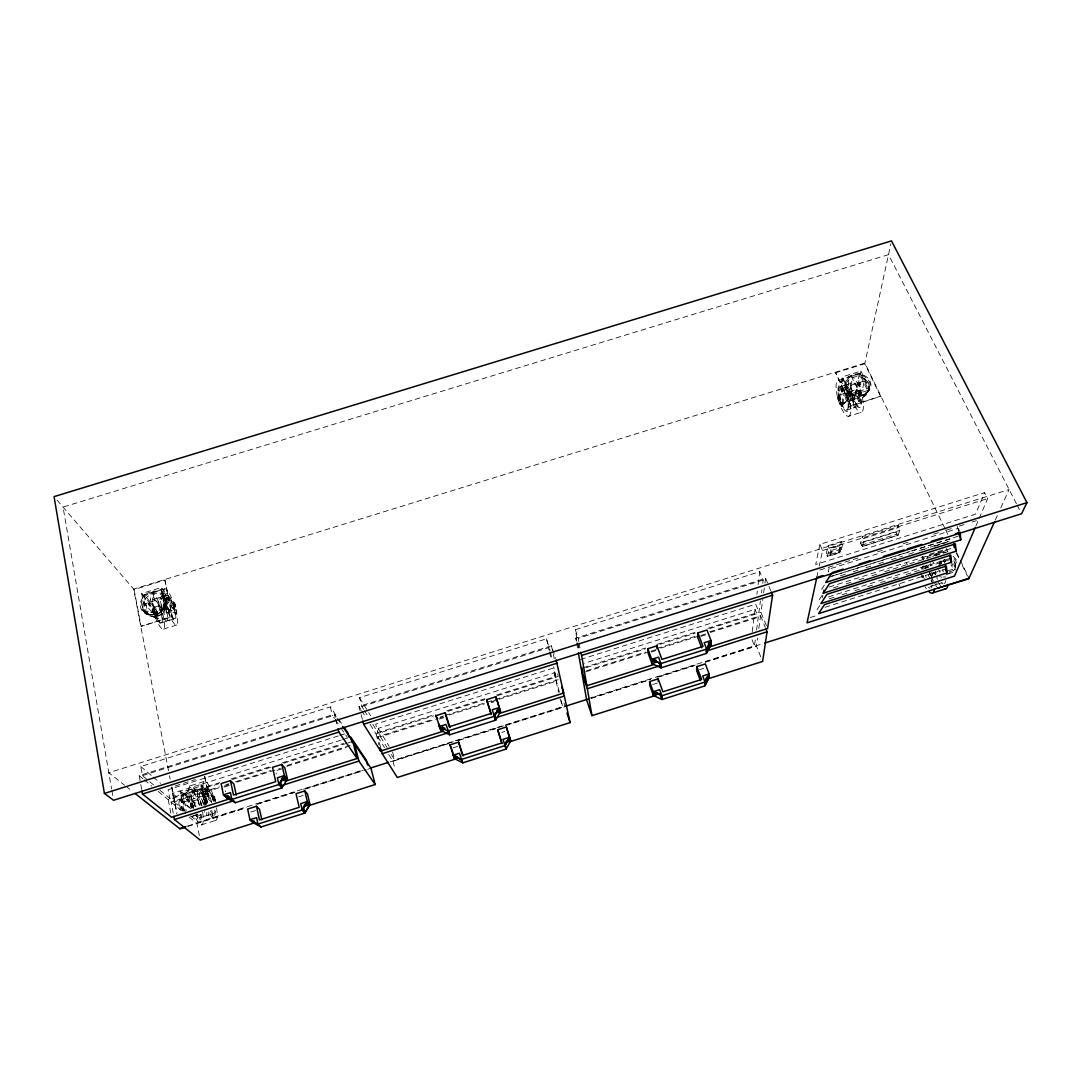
<?xml version="1.0" encoding="UTF-8"?>
<svg xmlns="http://www.w3.org/2000/svg" width="1081" height="1081" viewBox="0 0 1081 1081"><rect width="100%" height="100%" fill="white"/><g stroke="black" fill="none" stroke-linecap="round" stroke-linejoin="round"><path stroke-width="0.75" stroke-dasharray="5 3.75" d="M842.653 406.402L839.059 398.7L842.977 378.647L851.031 395.7L841.572 406.726L837.978 399.038L842.275 376.891L860.976 371.107L856.193 393.389L859.841 401.065L868.692 390.227C870.219 386.052 868.394 381.323 864.732 378.918L859.841 401.065L858.76 401.402L855.125 393.727L859.422 373.553L867.584 390.565L858.76 401.402M845.95 387.282L845.977 384.728L841.572 406.726L849.923 396.038L850.355 393.97A11.729 9.81 5.9 0 1 853.166 377.228A11.729 9.81 5.9 0 1 869.165 388.147C866.611 400.105 846.518 398.173 845.585 386.079M752.227 631.804L755.038 609.333L584.564 663.18M756.903 594.428L757.308 591.172M758.119 584.686L759.754 571.7L575.349 629.737L577.362 641.303M588.591 698.488L754.484 645.884L755.538 637.939M756.578 630.007L758.267 617.292L755.038 609.333M707.852 628.318L758.943 612.17L760.429 600.928M761.483 592.901L761.916 589.686M762.767 583.267L763.186 580.051L759.754 571.7M760.754 656.829L756.443 646.033L757.524 638.06M758.821 628.493L760.551 615.724L709.474 631.872M766.375 625.588L760.997 612.387L762.754 599.415M763.645 592.929L764.74 584.821M764.956 583.2L765.618 578.335L575.781 638.128L576.362 641.398M215.457 800.508L214.038 796.089L212.444 796.589L212.727 799.21L213.849 801.021L215.457 800.508L214.038 796.089M213.849 801.021L215.565 799.818M850.95 406.037L835.451 372.215L850.95 406.037L880.92 396.159L851.085 405.429M193.458 807.466L192.053 803.048L190.445 803.548L190.688 806.183L191.85 807.98L193.458 807.466L192.053 803.048M862.597 546.243L863.868 541.176L862.273 536.649L898.122 525.366L899.068 527.379A2.378 0.703 71.7 0 1 899.676 530.447L898.203 535.027L862.341 546.473L860.503 543.243L862.273 536.649M191.85 807.98L190.445 803.548M837.856 397.957L838.045 396.957L839.951 396.768L840.734 400.592L838.842 400.767L837.856 397.957L839.302 397.511L840.734 400.592M841.14 390.687L841.545 388.633L842.64 388.295L843.369 389.849L842.964 391.903L841.869 392.241L841.14 390.687L842.234 390.349M839.302 401.037L838.045 396.957M841.869 392.241L842.64 388.295M819.898 544.378L815.682 564.525L975.562 514.151L984.629 492.571L819.898 544.378L822.587 550.526L819.276 565.917M816.79 577.457L818.29 570.525L858.328 557.904M858.517 385.309L858.963 383.242L860.057 382.904L860.341 386.512L859.26 386.849L858.517 385.309L859.611 384.971L860.341 386.512M857.801 390.836L859.044 394.916L860.49 394.47L860.462 392.187L859.246 390.39L857.801 390.836L859.044 394.916M859.26 386.849L860.057 382.904M859.246 390.39L860.49 394.47M880.772 396.795L864.786 363.743L890.812 243.955M826.249 553.81L828.046 545.675L841.572 541.419L842.694 543.932L840.707 552.094L827.343 556.31L826.249 553.81L839.599 549.607L841.572 541.419M827.343 556.31L829.154 548.189L828.046 545.675M158.853 618.535L147.854 613.67L144.178 594.807L157.164 610.062L158.853 618.535L157.718 618.886L143.354 602.239C137.895 621.534 170.717 616.467 165.312 599.644M829.803 554.594L831.181 548.513L840.194 545.675L840.964 547.418L839.221 552.959L830.289 555.769L829.803 554.594L838.721 551.796L840.194 545.675M822.236 597.861L822.911 595.009M829.154 568.025L828.222 572.011L830.33 568.687L958.266 528.339L959.536 530.933M175.703 606.779L174.379 602.617L172.865 603.076L173.082 605.238L174.19 607.238L175.703 606.779L174.379 602.617M174.19 607.238L175.838 606.306M830.289 555.769L831.951 550.256L831.181 548.513M898.203 535.027A2.365 0.689 71.7 0 1 896.946 534.055L896.014 532.068L898.122 525.366M860.976 371.107L869.165 388.147C867.489 396.281 856.53 398.416 850.355 393.97L842.275 376.891M155.056 613.17L153.732 609.008L152.232 609.481L152.407 611.657L153.556 613.643L155.056 613.17L153.732 609.008M153.556 613.643L152.232 609.481M921.363 569.241L922.512 566.187M922.512 568.876L923.66 565.809M924.228 567.511L924.877 565.795L925.714 567.566L925.066 569.282L924.228 567.511L926.039 565.431L926.876 567.201L925.714 567.566M923.066 576.511L923.39 575.673L921.539 576.997L923.066 576.511L920.971 576.538M938.47 566.539L940.929 560.363M939.619 566.174L941.47 561.539M929.646 554.256L946.483 548.945L945.767 550.729L925.931 556.999L926.579 555.229L927.984 558.201M943.402 559.944L942.7 561.674L944.564 559.58L943.402 559.944L944.24 561.701L945.402 561.336L944.564 559.58M975.886 526.082L978.481 520.029L972.076 522.042M979.129 518.488L987.656 498.571L984.629 492.571M995.277 520.11L998.047 513.988M1000.803 507.867L1009.1 489.504L108.803 772.739L124.545 785.144M147.556 614.035L145.34 612.468L141.665 593.577L161.218 587.524L165.015 606.36C162.353 613.562 153.232 617.332 146.394 613.616M821.614 589.334L824.871 584.253M819.249 599.752L822.452 594.807M816.966 609.819L820.101 605.036M866.827 392.768L867.597 391.849M862.422 546.473L898.014 535.271M945.78 575.011L953.739 570.782M193.04 815.709L198.634 813.939M195.904 815.182L197.985 814.331M833.302 587.915L839.734 585.888M846.153 583.848L852.585 581.821M859.003 579.794L865.435 577.754M871.867 575.727L878.285 573.7M884.717 571.673L947.375 551.864M159.812 790.103L169.744 798.373L219.659 782.603M230.929 779.036L269.561 766.834M282.438 762.767L343.609 743.431M372.823 724.351L377.891 732.594L435.602 714.365M446.818 710.812L485.301 698.65M496.517 695.11L555.837 676.368L553.661 666.72M583.308 667.68L645.573 648.005M656.748 644.465L696.664 631.858M158.137 791.36L168.244 799.724L219.592 783.495M232.429 779.442L270.939 767.267M283.776 763.213L346.366 743.431M347.96 742.931L352.784 741.404M370.121 724.365L376.107 734.026L433.616 715.852M447.993 711.312L484.734 699.691M497.517 695.664L558.228 676.476L557.161 671.625M586.064 667.68L645.438 648.911M659.883 644.344L695.191 633.182M709.636 628.615L760.997 612.387M192.715 792.454L198.728 790.562M200.728 789.927L206.741 788.022M173.217 813.182L171.109 802.088L219.389 786.819M225.821 784.779L229.05 783.766M235.482 781.739L270.899 770.537M286.992 765.443L351.366 745.093M380.62 747.525L377.782 736.742L433.873 719.014M440.291 716.987L443.494 715.973M445.102 715.46L485.166 702.799M486.761 702.285L558.891 679.49M586.564 670.733L645.627 652.059M656.802 648.532L695.11 636.425M341.069 740.107L172.447 793.373L174.109 802.007L222.416 786.725M224.024 786.211L228.861 784.684M236.901 782.144L280.384 768.402M286.83 766.361L346.406 747.525M559.404 692.232L554.175 672.787L378.228 728.364L380.444 736.756L438.183 718.5M439.791 718L442.994 716.987M449.412 714.946L484.693 703.799M491.112 701.772L497.53 699.745M499.125 699.231L556.864 680.976M585.713 671.855L649.613 651.654M651.221 651.14L659.207 648.614M660.802 648.114L699.15 635.993M700.745 635.479L708.731 632.953M710.325 632.453L758.267 617.292M229.253 785.495L224.605 786.968L225.605 791.751M281.776 768.888L275.601 770.834L276.317 773.996M439.305 719.081L443.886 717.622M491.139 702.691L494.179 701.718M651.1 652.1L657.126 650.194M700.731 636.412L706.744 634.506M186.689 799.237L187.905 798.845L189.216 799.981L189.607 801.94L188.391 802.318L186.689 799.237L187.999 800.372L189.216 799.981M206.093 793.089L207.322 792.711L208.579 793.859L208.971 795.805L207.755 796.184L206.093 793.089L207.755 796.184M828.451 596.874L949.699 558.499M207.363 794.238L208.579 793.859M948.861 559.972L930.133 565.89L930.809 564.147A12.702 10.999 15.9 0 0 930.741 566.066A13.391 11.594 15.8 0 1 930.552 562.985M187.067 801.183L188.283 800.805L189.607 801.94M206.498 795.048L207.714 794.657L208.971 795.805M829.262 598.779L835.667 596.753M842.072 594.726L848.477 592.699M854.882 590.672L861.287 588.645M867.692 586.618L874.097 584.591M880.502 582.564L886.92 580.538M893.325 578.511L899.73 576.484M906.135 574.457L930.146 566.863M192.891 801.116L200.877 798.589A4.905 1.135 73.9 0 1 203.809 805.75M202.89 797.954L210.863 795.427A4.905 1.095 73.8 0 1 213.592 801.467M190.31 804.237L192.702 803.602M212.322 797.278L214.66 796.643M183.959 811.169L180.041 791.062L194.283 803.372L195.485 802.994L196.12 806.21M205.309 807.507L200.985 786.036L213.349 797.332L214.551 796.954L215.538 801.764M191.607 805.345L193.215 804.845M215.16 797.9L213.565 798.4L213.065 797.156M190.688 806.183L192.296 805.669M212.727 799.21L214.335 798.697M191.215 807.426L192.823 806.912M213.227 800.453L214.835 799.954M191.986 807.291L193.594 806.777M825.006 607.279L945.321 569.187M948.105 570.782L955.807 568.336L954.82 562.593M949.091 571.971L953.888 570.457L951.01 564.458M810.277 617.548L818.276 615.021M947.942 573.957L952.739 572.43M199.539 818.02L205.566 816.114M207.579 815.479L213.606 813.561M934.673 585.024L930.363 586.388A12.972 3.892 71 0 1 929.336 586.537M939.47 583.497L942.348 582.591M190.715 815.831L198.377 822.209L362.013 770.321M391.336 754.497L394.7 759.957L562.647 706.704L561.201 700.272M187.554 826.06L245.522 807.669M256.778 804.102L295.37 791.873M303.41 789.319L362.892 770.456M390.227 761.794L565.471 706.231M591.199 698.069L650.681 679.206M657.113 677.165L697.299 664.423M705.339 661.869L763.227 643.519M187.959 826.384L246.427 807.75M257.602 804.21L294.329 792.562M305.504 789.022L366.189 769.78M367.783 769.267L370.972 768.253M388.768 754.47L392.984 761.281L449.223 743.444M458.857 740.39L495.814 728.675M505.449 725.621L564.904 706.771L563.836 701.947M591.442 698.353L647.505 680.571M658.721 677.017L693.961 665.842M705.177 662.288L756.443 646.033M201.377 824.898L215.457 820.425M250.778 812.047L258.062 809.737M298.802 796.805L303.153 795.427M453.007 747.89L458.749 746.052M501.841 732.391L504.719 731.472M652.654 684.543L658.329 682.733M699.461 669.693L703.704 668.342M829.154 548.189L842.694 543.932M822.587 550.526L987.656 498.571M863.192 538.676L899.068 527.379M153.597 784.928L142.422 775.618L140.746 766.524L330.3 706.866L337.718 717.838M363.54 709.231L361.851 706.488L359.554 697.664L546.5 638.817L550.053 650.64M831.951 550.256L840.964 547.418M863.827 541.73L899.676 530.447M860.503 543.243L896.014 532.068M861.408 545.243L896.946 534.055M141.679 789.441L139.179 775.658L334.34 714.19L336.177 716.906M362.365 719.392L359 706.42L551.459 645.789L555.634 658.424M142.422 775.618L332.516 715.73L334.367 718.433M361.851 706.488L549.337 647.424M578.835 641.574L578.267 638.303L763.186 580.051M877.556 551.837L883.961 549.824M903.189 543.757L909.594 541.743M933.619 534.163L940.038 532.149M946.443 530.122L952.847 528.109M959.252 526.082L965.657 524.069M832.019 576.065L910.094 551.418M911.675 550.918L958.888 536.014M828.505 577.295L952.618 538.122M919.418 550.513L928.836 547.54M930.403 547.054L949.226 541.108M840.491 575.727L846.869 573.714M853.233 571.714L859.598 569.701M865.976 567.687L872.34 565.674M878.704 563.66L885.082 561.661M891.447 559.647L902.594 556.12M908.959 554.121L915.337 552.107M921.701 550.094L928.066 548.081M934.443 546.067L948.767 541.554M175.095 785.968L195.458 779.536M934.903 546.094L945.875 542.635M338.272 735.958L168.096 789.684L169.744 798.373M339.88 735.445L344.69 733.918M580.524 659.464L755.687 604.157L758.943 612.17M190.891 785.644L204.917 781.212M342.677 739.593L347.501 738.08M829.249 587.01L954.212 547.445M163.555 629.074L176.716 624.98M848.45 416.334A18.647 5.283 73.5 0 0 845.437 388.809A18.647 5.283 73.5 0 0 836.275 390.065A18.647 5.283 73.5 0 0 848.45 416.334L861.057 412.415A18.634 5.459 73.6 0 0 858.219 384.863A18.634 5.459 73.6 0 0 848.761 386.201A18.634 5.459 73.6 0 0 861.057 412.415M57.05 500.111L134.085 589.591L164.893 580.065L172.325 616.629L141.125 626.304L172.325 616.629M835.329 372.85L864.786 363.743M151.529 592.929L164.731 588.848M838.194 380.512L850.828 376.593M153.624 599.252L159.285 597.496M161.164 596.915L166.825 595.158M839.978 386.768L845.396 385.093M847.207 384.525L852.612 382.85M148.286 603.306L149.435 602.955L149.962 606.576L151.097 606.225L150.759 604.509L149.624 604.86L148.286 603.306L149.962 606.576M166.488 597.671L167.636 597.32L168.92 598.888L169.271 600.59L168.123 600.941L166.488 597.671L168.123 600.941M148.624 605.022L149.773 604.671L151.097 606.225M166.839 599.387L167.987 599.023L169.271 600.59M842.275 390.187L843.369 389.849M860.8 384.458L859.706 384.795L858.963 383.242M167.785 599.239L168.92 598.888M154.245 607.238L161.745 604.914M163.636 604.333L171.136 602.009M840.329 394.673L847.504 392.444M849.301 391.89L856.476 389.66M152.07 609.954L153.583 609.481M172.73 603.549L174.23 603.076M838.505 397.227L839.951 396.768M858.287 391.092L859.719 390.646M165.015 606.36L145.34 612.468A12.067 10.188 -33.7 0 1 152.151 594.118A12.067 10.188 -33.7 0 1 165.015 606.36L166.325 607.941L176.798 612.968L175.068 604.509L161.218 587.524M172.865 603.076L175 603.387M850.355 393.97L869.165 388.147M141.665 593.577L156.042 610.414L157.164 610.062M165.515 600.779L162.961 596.158L176.798 612.968L175.676 613.319L165.177 608.292L161.38 589.496L173.946 604.86L175.068 604.509M837.978 399.038L839.059 398.7M855.125 393.727L856.193 393.389M152.407 611.657L154.88 611.008M173.082 605.238L175.487 604.617M838.113 399.227L840.68 398.321M857.841 393.119L860.462 392.187M152.894 612.886L154.407 612.414M173.568 606.482L175.068 606.009M839.491 400.038L840.937 399.592M859.273 393.903L860.719 393.457M153.718 613.17L155.218 612.697M838.842 400.767L840.275 400.321M858.571 394.646L860.017 394.2M157.15 615.94L164.65 613.616M166.528 613.035L174.014 610.711M842.788 403.294A4.486 1.27 73.5 0 0 842.031 396.646A4.486 1.27 73.5 0 0 839.856 397.011A4.486 1.27 73.5 0 0 842.788 403.294L849.963 401.078A4.486 1.284 73.5 0 0 849.234 394.416A4.486 1.284 73.5 0 0 847.018 394.795A4.486 1.284 73.5 0 0 849.963 401.078M851.774 400.51A4.486 1.297 73.5 0 0 851.044 393.849A4.486 1.297 73.5 0 0 848.815 394.241A4.486 1.297 73.5 0 0 851.774 400.51L858.949 398.294A4.486 1.324 73.6 0 0 858.233 391.619A4.486 1.324 73.6 0 0 855.976 392.025A4.486 1.324 73.6 0 0 858.949 398.294M161.461 622.778L167.109 621.021M168.987 620.44L174.636 618.683M846.666 410.091A12.134 3.446 73.5 0 0 844.666 392.133A12.134 3.446 73.5 0 0 838.721 393.052A12.134 3.446 73.5 0 0 846.666 410.091L852.071 408.415A12.134 3.486 73.5 0 0 850.125 390.444A12.134 3.486 73.5 0 0 844.099 391.376A12.134 3.486 73.5 0 0 852.071 408.415M853.868 407.861A12.134 3.5 73.5 0 0 851.936 389.89A12.134 3.5 73.5 0 0 845.896 390.822A12.134 3.5 73.5 0 0 853.868 407.861L859.273 406.186A12.134 3.554 73.6 0 0 857.382 388.201A12.134 3.554 73.6 0 0 851.26 389.16A12.134 3.554 73.6 0 0 859.273 406.186M939.7 576.673L941.848 577.213M125.855 786.184L132.409 791.36M139.179 775.658L142.962 778.806M144.232 779.847L151.813 786.13M171.109 802.088L181.432 810.628M189.175 817.047L196.918 823.452L200.215 840.099M174.109 802.007L184.324 810.507M191.04 808.642L181.973 800.953L181.473 807.291L182.473 810.196M140.746 766.524L151.935 775.996M153.178 777.05L160.637 783.374M172.447 793.373L190.351 808.534M195.485 802.994L182.621 791.832L186.256 810.453M211.592 802.143L202.904 794.332L205.701 799.629L205.255 805.98L200.917 784.468L214.551 796.954M933.416 572.498L935.781 574.673M144.719 611.819L146.705 614.022L157.718 618.886L156.042 610.414M164.893 580.065L171.933 616.156M335.286 719.784L339.893 726.54M340.826 727.891L347.285 737.337M337.096 718.27L341.718 725.067M338.637 719.203L343.272 726.054M359 706.42L360.703 709.177M361.567 710.555L365.837 717.46M377.782 736.742L384.539 747.647M364.392 710.609L368.607 717.473M380.444 736.756L387.147 747.674M359.554 697.664L370.58 715.784M378.228 728.364L389.174 746.376M1016.437 503.773L888.487 254.657L63.049 507.07L111.6 788.927M1017.167 505.192L1020.099 510.908M944.821 528.271L864.935 363.108L133.666 589.118L169.149 774.077M945.564 529.785L949.226 537.365M956.55 552.513L959.536 558.688M960.266 560.188L969.008 578.267M956.401 553.202L959.32 559.215M962.225 565.241L967.319 575.781M946.483 548.945L947.902 551.905M953.645 563.836L955.091 566.836M950.753 561.093L955.063 570.079A12.675 10.972 15.9 0 0 953.604 563.444M943.862 561.309L944.699 563.066M851.206 376.107L854.922 383.917M938.551 569.525L939.93 572.43M922.269 556.566L923.701 559.593M930.119 573.214L933.673 580.781M934.389 582.294L936.524 586.834M922.079 557.093L923.498 560.12M931.336 576.754L933.471 581.294M841.545 388.633L842.964 391.903M920.796 573.471L922.836 577.835M906.229 562.606L907.418 565.16M898.879 583.902L900.014 586.388M839.599 549.607L840.707 552.094M838.721 551.796L839.221 552.959M765.618 578.335L770.672 590.591M760.551 615.724L765.294 627.412M752.038 639.749L754.484 645.884M173.501 603.847L173.987 605.09M575.349 629.737L578.267 638.303M575.781 638.128L576.849 641.276M577.389 642.844L580.065 650.721M555.837 676.368L553.121 668.112L375.661 724.148L377.891 732.594M560.08 698.839L562.647 706.704M392.552 751.917L394.7 759.957M392.984 761.281L395.146 769.388M376.107 734.026L378.945 744.863M957.32 526.393L958.482 530.92L958.266 528.339M334.34 714.19L335.151 717.446M335.556 719.068L337.596 727.202M330.3 706.866L332.516 715.73M546.5 638.817L549.08 650.208M549.445 651.843L551.283 659.978M554.175 672.787L558.607 692.326M550.418 652.248L551.864 658.68M551.459 645.789L554.31 658.707M173.946 604.86L175.676 613.319M213.349 797.332L214.011 800.548M204.85 776.563L210.079 802.278M211.714 810.304L213.349 818.331L211.322 809.966M204.471 776.212L209.687 801.926M167.636 597.32L167.987 599.023M207.322 792.711L207.714 794.657M152.786 592.145L154.502 600.779M191.81 788.941L193.756 798.791M196.728 813.939L198.377 822.209M194.283 803.372L194.918 806.588M187.905 798.845L188.391 802.318M185.594 813.75L181.392 792.224L202.215 785.657L205.958 804.21A14.512 12.756 -44.1 0 0 191.161 789.319A14.512 12.756 -44.1 0 0 180.189 810.02M134.085 589.591L141.125 626.304M171.974 786.954L176.919 812.763M169.474 775.726L170.109 779.036M171.69 787.292L176.825 814.047M168.244 799.724L171.582 817.236M576.646 643.033L578.078 651.208M577.646 642.952L579.092 651.208M111.87 790.549L112.992 797.021M579.105 643.209L580.511 651.357M205.552 798.737L205.701 799.629M202.593 812.155A20.39 4.797 73.9 0 1 201.755 824.844A20.39 4.797 73.9 0 1 194.323 814.871M191.715 807.48A20.39 4.797 73.9 0 1 190.499 785.657A20.39 4.797 73.9 0 1 201.12 805.548M216.47 807.764A20.377 4.581 73.9 0 1 215.822 820.384A20.377 4.581 73.9 0 1 208.565 810.358M206.376 804.264A20.377 4.581 73.9 0 1 204.39 781.266A20.377 4.581 73.9 0 1 214.97 801.156M214.822 809.939A13.269 2.986 73.9 0 1 211.565 811.763M207.62 802.764A13.269 2.986 73.9 0 1 206.444 788.049A13.269 2.986 73.9 0 1 213.308 801.021M200.836 814.358A13.269 3.121 73.9 0 1 197.431 816.25M193.796 808.345A13.269 3.121 73.9 0 1 192.283 792.535A13.269 3.121 73.9 0 1 199.39 805.44M206.836 812.466A13.269 3.067 73.9 0 1 203.498 814.331M199.526 805.318A13.269 3.067 73.9 0 1 198.431 790.589A13.269 3.067 73.9 0 1 205.363 803.548M208.836 811.831A13.269 3.04 73.9 0 1 204.295 811.615M201.904 805.777A13.269 3.04 73.9 0 1 200.309 790.008A13.269 3.04 73.9 0 1 207.349 802.913M203.755 804.967A4.905 1.122 73.9 0 1 202.742 797.981A4.905 1.122 73.9 0 1 205.633 803.98M201.742 805.602A4.905 1.135 73.9 0 1 200.877 798.589M193.715 808.142A4.905 1.162 73.9 0 1 192.742 801.156A4.905 1.162 73.9 0 1 195.661 807.142M211.768 802.44A4.905 1.095 73.8 0 1 210.727 795.467M215.403 811.088A14.945 3.365 73.9 0 1 210.39 810.818M207.295 803.007A14.945 3.365 73.9 0 1 205.971 786.455A14.945 3.365 73.9 0 1 213.7 801.062M201.431 815.506A14.945 3.513 73.9 0 1 196.215 815.317M193.094 807.507A14.945 3.513 73.9 0 1 191.932 790.887A14.945 3.513 73.9 0 1 199.796 805.467M197.404 814.615A14.512 12.756 -44.1 0 1 191.513 816.223M181.067 809.872A13.783 12.107 -44.2 0 1 191.486 790.225A13.783 12.107 -44.2 0 1 205.404 804.318M182.986 811.061A13.067 11.486 -44.2 0 1 191.283 791.832A13.067 11.486 -44.2 0 1 205.768 803.859M207.214 802.859A13.04 11.459 -44.3 0 0 204.201 795.494L183.324 802.102A13.04 11.459 -44.3 0 0 183.405 810.399M201.228 814.263A13.04 11.459 -44.3 0 1 190.864 816.641M926.39 588.767A19.917 5.986 71 0 1 924.904 586.47M922.377 556.31A19.917 5.986 71 0 1 924.539 558.499M931.89 573.2A19.917 5.986 71 0 1 932.66 575.7M940.429 585.551A19.904 6.175 71 0 1 938.173 582.254M929.579 573.025A12.972 3.892 71 0 1 930.255 575.2M932.403 582.578A12.958 3.946 71 0 1 930.944 580.429M929.525 577.754A12.958 3.946 71 0 1 928.255 574.714M935.376 571.187A12.958 3.946 71 0 1 936.065 573.362M936.822 576.538A12.958 3.946 71 0 1 937.213 579.43M936.849 583.578A12.958 3.946 71 0 1 936.119 584.564M930.146 574.119A12.958 3.973 71 0 1 929.106 570.93M928.363 567.809A12.958 3.973 71 0 1 927.957 564.944M932.7 561.593A12.958 3.973 71 0 1 934.187 563.728M938.038 583.956A12.958 3.973 71 0 1 936.997 584.118M932.727 573.808A4.797 1.473 71 0 1 932.254 572.673M935.16 572.173A4.797 1.473 71 0 1 935.578 574.403M931.349 575.403A4.797 1.459 71 0 1 930.349 573.281M933.241 572.781A4.797 1.459 71 0 1 933.511 573.943M924.282 578.605A4.797 1.432 71 0 1 922.755 575.687M925.579 575.2A4.797 1.432 71 0 1 926.012 577.43M940.335 571.403A4.797 1.5 70.9 0 1 939.862 570.282M942.808 569.741A4.797 1.5 70.9 0 1 943.227 571.984M943.173 583.835A14.594 4.527 71 0 1 941.727 583.078M940.065 560.863A14.594 4.527 71 0 1 941.7 563.904M945.645 580.578A14.594 4.527 71 0 1 944.362 583.659M929.782 588.091A14.607 4.392 71 0 1 928.363 587.307M926.552 565.133A14.607 4.392 71 0 1 927.647 567.12M930.052 572.862A14.607 4.392 71 0 1 930.822 575.322M931.673 578.903A14.607 4.392 71 0 1 932.133 582.146M932.16 584.862A14.607 4.392 71 0 1 930.93 587.915M935.524 574.214A14.107 12.215 15.8 0 1 933.7 572.646M932.66 556.783A14.107 12.215 15.8 0 1 945.429 552.742M953.091 556.242A14.107 12.215 15.8 0 1 956.658 560.782M945.672 576.943A13.391 11.594 15.8 0 1 943.362 576.903M935.795 574.079A13.391 11.594 15.8 0 1 934.065 572.606M935.484 555.512A13.391 11.594 15.8 0 1 941.754 553.526M954.077 558.607A13.391 11.594 15.8 0 1 956.847 564.336M934.93 574.011A12.702 10.999 15.9 0 1 934.146 573.281M953.766 560.823A12.702 10.999 15.9 0 1 955.888 567.376M932.741 574.227A12.675 10.972 15.9 0 1 931.538 572.525M162.528 589.131L143.03 595.172L146.705 614.022L166.325 607.941L162.528 589.131M860.53 373.215L841.869 378.985L849.923 396.038L868.692 390.227L860.53 373.215M164.271 597.752L144.705 603.82A12.04 10.175 -33.7 0 0 149.773 615.967A12.04 10.175 -33.7 0 0 164.339 611.454A12.04 10.175 -33.7 0 0 164.271 597.752M864.273 381.012L845.558 386.809A11.702 9.783 6 0 0 853.517 397.767A11.702 9.783 6 0 0 867.448 393.443A11.702 9.783 6 0 0 864.273 381.012M850.666 388.471A13.661 4 73.6 0 0 859.692 407.645A13.661 4 73.6 0 0 857.584 387.403A13.661 4 73.6 0 0 850.666 388.471M838.153 392.349A13.675 3.878 73.5 0 0 847.085 411.564A13.675 3.878 73.5 0 0 844.842 391.349A13.675 3.878 73.5 0 0 838.153 392.349M849.99 393.173A13.013 10.878 5.9 0 0 870.813 386.647A13.013 10.878 5.9 0 0 853.004 374.553A13.013 10.878 5.9 0 0 849.99 393.173M850.301 393.16A12.364 10.337 5.9 0 0 870.07 386.971A12.364 10.337 5.9 0 0 853.166 375.485A12.364 10.337 5.9 0 0 850.301 393.16M150.543 599.752A19.053 4.229 72 0 0 162.38 628.993A19.053 4.229 72 0 0 159.542 604.32A19.053 4.229 72 0 0 150.543 599.752M163.866 595.631A19.053 4.04 72 0 0 175.595 624.899A19.053 4.04 72 0 0 172.568 600.293A19.053 4.04 72 0 0 163.866 595.631M166.271 599.523A12.404 2.635 72 0 0 173.892 618.616A12.404 2.635 72 0 0 171.96 602.658A12.404 2.635 72 0 0 166.271 599.523M152.989 603.644A12.404 2.757 72 0 0 160.691 622.724A12.404 2.757 72 0 0 158.88 606.711A12.404 2.757 72 0 0 152.989 603.644M158.691 601.874A12.404 2.703 72 0 0 166.352 620.967A12.404 2.703 72 0 0 164.488 604.968A12.404 2.703 72 0 0 158.691 601.874M160.583 601.293A12.404 2.675 72 0 0 168.231 620.372A12.404 2.675 72 0 0 166.352 604.401A12.404 2.675 72 0 0 160.583 601.293M163.42 605.928A4.581 0.986 72 0 0 166.244 613.008A4.581 0.986 72 0 0 165.569 607.117A4.581 0.986 72 0 0 163.42 605.928M161.528 606.522A4.581 1 72 0 0 164.366 613.589A4.581 1 72 0 0 163.69 607.698A4.581 1 72 0 0 161.528 606.522M154.015 608.846A4.594 1.027 72 0 0 156.853 615.913A4.594 1.027 72 0 0 156.218 610.022A4.594 1.027 72 0 0 154.015 608.846M170.933 603.603A4.581 0.959 72 0 0 173.744 610.684A4.581 0.959 72 0 0 173.041 604.806A4.581 0.959 72 0 0 170.933 603.603M165.704 598.604A13.972 2.959 72 0 0 174.298 620.102A13.972 2.959 72 0 0 172.109 602.103A13.972 2.959 72 0 0 165.704 598.604M152.421 602.725A13.972 3.094 72 0 0 161.083 624.196A13.972 3.094 72 0 0 159.042 606.157A13.972 3.094 72 0 0 152.421 602.725M152.043 615.035A13.391 11.31 -33.6 0 0 164.663 596.334A13.391 11.31 -33.6 0 0 142.584 597.861A13.391 11.31 -33.6 0 0 152.043 615.035M152.367 614.751A12.715 10.742 -33.6 0 0 164.353 596.996A12.715 10.742 -33.6 0 0 143.381 598.428A12.715 10.742 -33.6 0 0 152.367 614.751"/><path stroke-width="1.5" d="M696.759 666.612L701.623 679.49L662.883 691.799L658.194 678.854L649.6 681.571L649.816 685.435L653.424 695.502L662.031 699.515L704.798 685.922L708.92 677.868L709.136 673.936L705.312 663.91L696.759 666.612L696.623 670.585L700.38 680.544M697.88 632.898L703.042 646.397L661.937 659.41L656.964 645.83L647.857 648.708L648.087 653.059L651.911 663.599L661.032 667.815L706.406 653.437L710.771 644.979L711.014 640.547L706.96 630.02L697.88 632.898L697.731 637.358L701.704 647.803M704.798 685.922L704.988 682.043L702.704 675.99L709.136 673.936L704.988 682.043L661.91 695.732L653.248 691.691L649.6 681.571M706.406 653.437L706.623 649.073L704.177 642.709L711.014 640.547L706.623 649.073L660.896 663.545L651.708 659.315L647.857 648.708M705.177 681.814L705.001 685.395L708.731 678.098L708.933 674.476M706.812 648.843L706.609 652.87L710.568 645.195L710.798 641.128M765.889 628.885L767.064 631.804L762.618 661.45L706.785 679.192M771.307 592.118L772.577 595.185L767.564 628.52L708.393 647.262M816.885 577.065L807.048 622.818L954.496 576.105L975.238 527.596M823.276 593.212L829.451 583.659L955.415 543.878L956.05 551.242L823.276 593.212L823.965 590.294M226.902 796.089L228.848 796.508M937.241 588.348L968.779 578.794L994.588 521.637M1026.95 502.638L1021.559 513.759L113.546 800.264L104.411 793.44L54.05 496.625L891.487 240.901L1026.95 502.638L104.411 793.44M441.683 728.27L442.778 727.432M455.331 756.173L455.479 757.051L456.885 757.038M455.236 756.511L455.993 756.187M831.167 574.052L825.749 582.497L960.766 539.865L960.171 532.23L955.374 533.744M508.475 739.917L507.516 740.512M708.744 643.938L709.244 643.114L708.42 642.952M283.762 778.577L284.262 777.807L282.911 777.617M708.528 644.587L709.46 643.695L708.582 643.371M655.667 692.326L654.829 693.124L655.721 693.38M657.924 693.029L655.045 693.664L656.667 692.367M442.656 727L441.832 728.594L444.71 728.108M654.721 659.869L653.41 660.964L655.248 661.072M656.316 661.126L653.559 661.396L655.829 660.005M507.638 740.917L508.732 739.972L507.692 739.769M706.379 677.801L707.474 676.544M281.546 778.469L284.438 778.415L281.533 779.644M496.611 711.298L497.868 709.852M496.747 711.73L498.355 710.514L496.787 710.339M261.034 826.979L304.923 813.034L309.99 804.588L307.517 794.049L304.801 790.927L296.032 793.711L299.18 807.318L259.44 819.938L256.454 806.264L247.644 809.047L249.941 819.736L253.062 822.668L261.034 826.979L257.724 823.992M462.817 762.835L506.138 749.065L510.732 740.823L506.34 727.013L497.679 729.756L501.692 742.998L462.465 755.457L458.614 742.147L449.912 744.904L454.52 758.673L462.817 762.835L459.439 753.227L452.885 755.295L461.249 759.497L504.881 745.633L509.502 737.323L506.34 727.013M230.442 780.631L221.092 783.59L223.429 794.846L226.942 798.143L235.361 802.67L281.979 787.9L287.411 779.009L284.857 767.915L281.817 764.402L272.493 767.348L275.723 781.671L233.496 795.035L230.442 780.631L233.888 784.036L236.253 795.157M445.156 712.771L449.183 726.756L490.842 713.568L486.626 699.664L495.828 696.759L497.219 700.758L500.517 711.528L495.625 720.216L449.642 734.783L440.872 730.418L435.927 715.69L445.156 712.771L450.047 727.472M951.496 562.255L820.898 603.576L826.938 594.307L950.807 555.148L951.496 562.255L949.604 555.175M226.942 798.143L229.74 797.265M445.007 729.107L440.872 730.418L439.102 724.216M495.017 713.271L500.517 711.528L495.828 696.759M657.356 661.883L651.911 663.599L651.708 659.315L658.559 657.153L660.896 663.545L661.032 667.815L659.18 662.721M708.055 645.83L710.771 644.979M229.158 799.008L171.582 817.236L142.516 794.035L141.962 790.981M285.141 781.279L357.122 758.484L352.784 741.404L342.636 726.432M362.784 721.013L363.621 724.256L380.58 751.065L443.224 731.229M499.436 713.419L563.687 693.083L556.161 660.005M578.376 652.843L581.24 669.193L586.834 685.746L654.005 664.477M231.902 799.4L230.469 792.616L223.429 794.846L231.902 799.4L278.884 784.522L284.371 775.563L281.817 764.402M947.091 572.903L818.587 613.603L824.492 604.617L946.348 566.052L947.091 572.903L945.199 565.998M173.825 816.344L174.433 819.52L233.793 800.71M281.911 785.468L358.919 761.078L375.175 784.522L309.369 805.426M381.025 749.065L382.242 753.687L447.737 732.945M495.652 717.77L564.336 696.015L562.85 691.516M655.748 695.407L591.942 715.663L587.348 688.732L659.559 665.855M706.096 651.113L767.064 631.804M179.608 828.573L186.04 826.533M370.932 767.915L388.62 762.308M565.471 706.231L587.983 699.096M764.835 643.019L969.008 578.267M184.783 827.397L180.027 828.897L135.03 793.427M932.781 592.901L946.226 588.645M458.425 757.443L454.52 758.673L451.98 749.822M505.543 742.471L510.732 740.823L509.502 737.323L502.989 739.39L506.138 749.065L504.719 744.431M659.842 693.462L653.424 695.502L653.248 691.691L659.707 689.637L661.91 695.732L662.031 699.515L660.383 694.975M705.717 678.882L708.92 677.868M254.792 822.763L200.215 840.099L174.433 819.52M456.493 758.7L397.295 777.496L382.242 753.687M509.3 741.917L570.092 722.608L564.336 696.015M257.981 824.073L256.575 817.628L249.941 819.736L257.981 824.073L302.18 810.034L307.301 801.534L304.801 790.927M818.317 576.984L822.898 575.538M832.059 572.646L843.275 569.106M859.287 564.052L870.502 560.526M883.312 556.472L904.121 549.905M907.324 548.905L921.742 544.351M931.349 541.324L942.551 537.784M142.516 794.035L338.826 732.08L357.122 758.484M363.621 724.256L557.201 663.153M586.834 685.746L581.659 655.437L772.577 595.185M507.192 741.08L506.3 741.282M305.328 804.723L307.166 803.696L305.396 803.494M443.71 728.04L441.575 728.013M282.898 778.942L281.438 779.198M305.491 803.913L307.261 804.115L304.153 805.25M456.763 756.619L455.358 756.632M254.454 821.276L253.076 821.006M228.253 796.143L227.361 796.17M223.97 795.197L227.199 798.224M250.454 820.06L253.319 822.749M231.645 799.318L235.361 802.67M256.454 806.264L259.521 809.277L261.832 819.844M282.1 787.346L279.263 784.238L284.235 776.117L287.033 779.279M302.531 809.75L305.045 812.507L309.652 804.859L307.166 802.048M344.19 727.432L347.906 732.904L348.974 737.147M439.521 726.986L441.21 730.472M454.844 758.74L453.344 755.633L460.911 759.43L462.357 762.51M949.699 558.499L950.902 560.998M435.927 715.69L437.156 718.27M449.912 744.904L451.561 748.336M945.321 569.187L946.497 571.66M449.642 734.783L445.98 724.419L439.035 726.621L447.872 731.013L494.206 716.338L499.152 707.596L492.22 709.785L495.625 720.216L494.044 715.014M447.52 730.959L449.156 734.431M458.614 742.147L463.168 755.889M486.626 699.664L491.342 714.392M497.679 729.756L502.084 743.525M495.801 719.649L494.503 716.081L498.976 708.163L500.233 711.784M506.3 748.538L505.151 745.377L509.34 737.85L510.462 741.066M580.592 652.289L581.659 655.437M587.348 688.732L581.781 672.247L586.632 699.88L591.942 715.663M561.701 687.043L563.687 693.083M566.971 713.109L570.092 722.608M448.52 730.851L449.264 733.472M379.769 747.971L380.58 751.065M954.158 543.986L956.05 551.242M375.175 784.522L370.972 768.253L354.595 744.079L358.919 761.078M367.594 765.064L366.351 760.213L350.703 737.066L352.136 742.674M958.861 532.406L960.766 539.865M338.002 728.824L338.826 732.08M581.929 667.504L582.781 672.463M953.915 544.175L954.212 547.445M958.577 532.19L958.793 534.744M652.329 663.626L652.154 659.694L660.477 663.518L660.599 667.45M653.654 692.029L653.816 695.542M656.964 645.83L657.072 648.735M658.194 678.854L658.288 681.435M661.504 695.691L661.613 699.177M934.47 588.74A19.917 5.986 71 0 1 929.282 592.037M947.996 584.456A19.904 6.175 71 0 1 944.605 588.861M284.371 775.563L277.358 777.78L278.884 784.522L281.979 787.9L280.452 781.212L287.411 779.009L284.371 775.563M307.301 801.534L300.694 803.629L302.18 810.034L304.923 813.034L303.437 806.669L309.99 804.588L307.301 801.534"/></g></svg>
